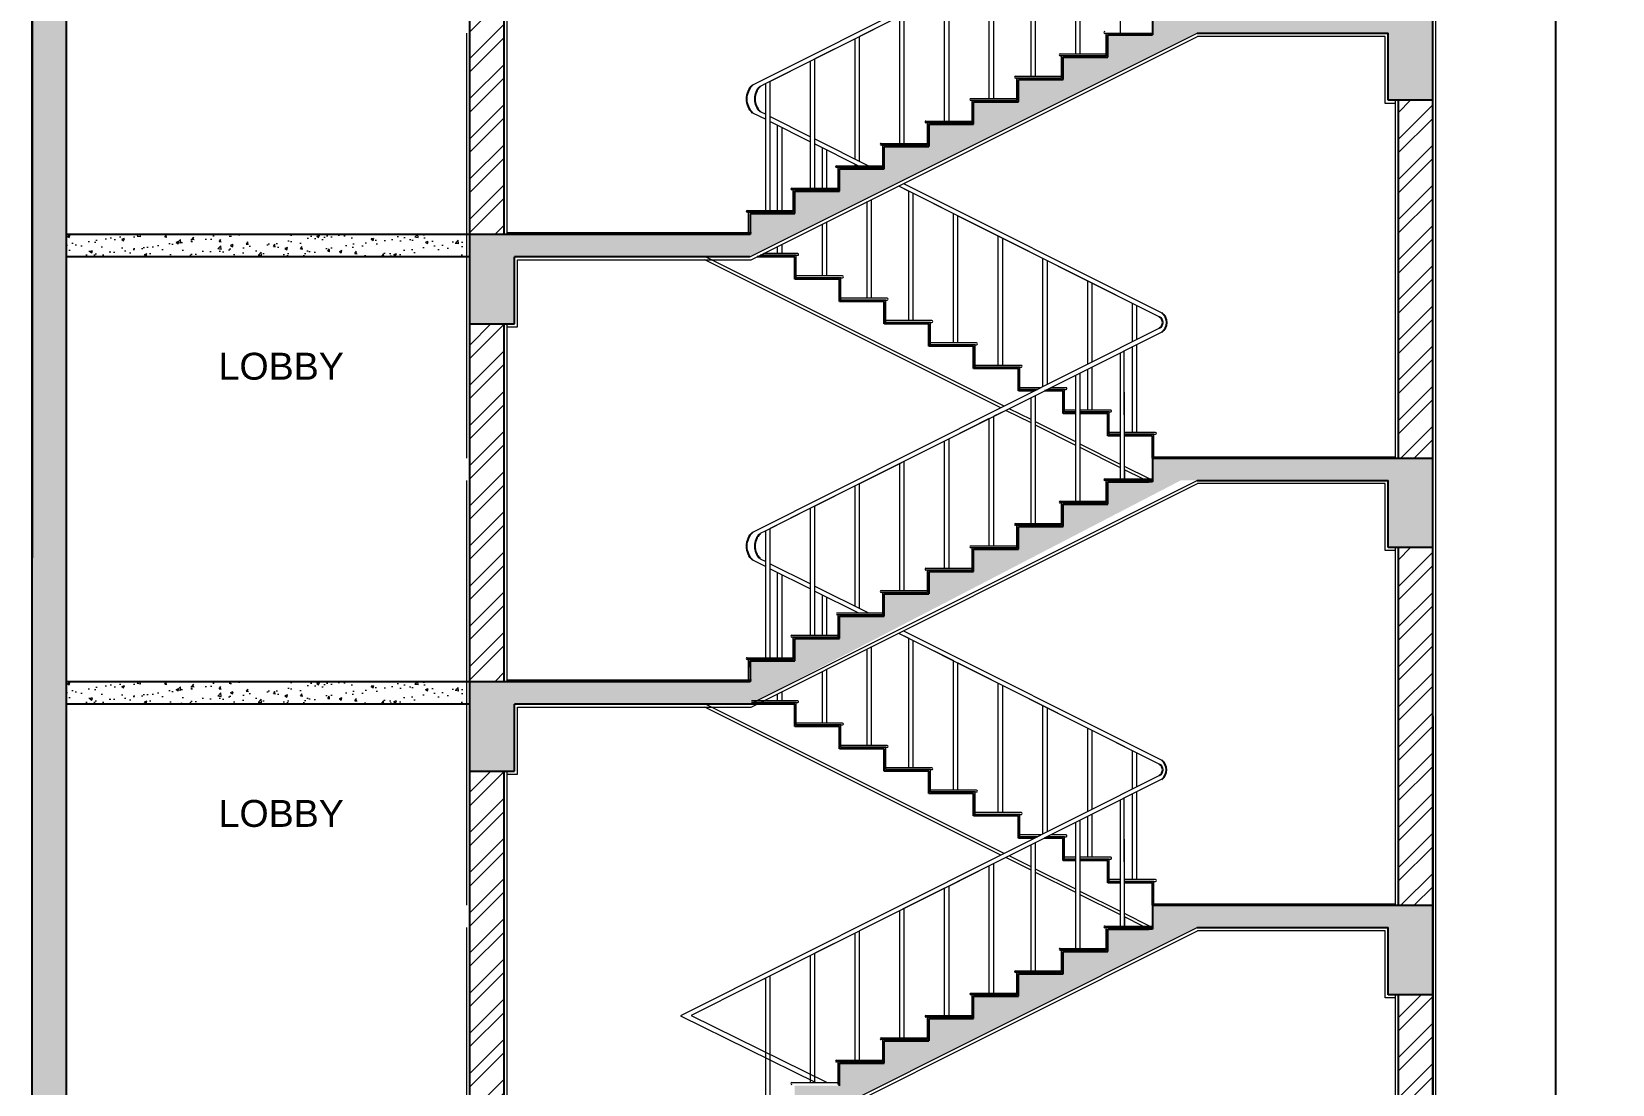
# Model space of a CAD drawing. Header units: metres. Extents: x 29392 to 32022, y 3934 to 33962.
# Drawn here: x 29749.95 to 29760.56, y 4062.7 to 4069.76 of the extents above; entities that cross this region are included whole.
import ezdxf

# ---------------------------------------------------------------- set-up
doc = ezdxf.new("R2010")
doc.units = ezdxf.units.M
for name, color, linetype, lineweight in [('HATCH', 250, 'Continuous', 13), ('Layer2', 7, 'Continuous', 5), ('PLASTER', 252, 'Continuous', 15)]:
    doc.layers.add(name, color=color, linetype=linetype, lineweight=lineweight)
doc.styles.get("Standard").update_dxf_attribs({"font": 'arial.ttf'})
doc.dimstyles.get("Standard").update_dxf_attribs({"dimtxt": 0.1, "dimasz": 0.18, "dimexe": 0.18, "dimexo": 0.0625, "dimgap": 0.09, "dimtad": 0, "dimtih": 1, "dimtoh": 1, "dimdec": 1, "dimzin": 0, "dimdsep": 46, "dimtxsty": 'Standard', "dimcen": 0.09, "dimadec": 0, "dimazin": 0, "dimtfac": 1, "dimtdec": 1, "dimtofl": 0, "dimtmove": 0, "dimatfit": 3, "dimfxl": 1, "dimtolj": 1, "dimtzin": 0, "dimarcsym": 0})
pattern_1 = [(45, (23028.72455, 2779.90377), (-0.134703842, 0.134703842), []), (45, (23028.81435, 2779.90377), (-0.134703842, 0.134703842), [])]

# ---------------------------------------------------------------- blocks, each defined once
blk = doc.blocks.new('*D276')
at = {"color": 0, "lineweight": -2, "transparency": 16777216}
for p, q in [((29759.433, 4102.828), (29760.357, 4102.828)), ((29760.177, 4102.648), (29760.177, 4080.645)), ((29760.177, 4057.955), (29760.177, 4079.957)), ((29759.433, 4057.775), (29760.357, 4057.775))]:
    blk.add_line(p, q, dxfattribs=at)
at = {"color": 0, "transparency": 16777216}
for points in [[(29760.147, 4102.648), (29760.207, 4102.648), (29760.177, 4102.828)], [(29760.147, 4057.955), (29760.207, 4057.955), (29760.177, 4057.775)]]:
    blk.add_solid(points, dxfattribs=at)
at = {"layer": 'Defpoints', "color": 0, "transparency": 16777216}
for p in [(29759.37, 4102.828), (29760.177, 4102.828), (29759.37, 4057.775)]:
    blk.add_point(p, dxfattribs=at)
at = {"color": 0, "transparency": 16777216, "insert": (29760.177, 4080.301), "char_height": 0.5, "attachment_point": 5}
blk.add_mtext('\\A1;45', dxfattribs=at)

msp = doc.modelspace()

# ---------------------------------------------------------------- hatches: boundary and pattern name
at = {"layer": 'HATCH', "transparency": 16777216}
h = msp.add_hatch(dxfattribs=at)
h.set_pattern_fill('AR-CONC', color=256, scale=0.001)
h.set_pattern_definition([(50, (27799.91952, 3402.4453), (0.182184669, -0.015939086), [0.01905, -0.20955]), (355, (27799.91952, 3402.4453), (-0.035243421, 0.191056845), [0.01524, -0.167640584]), (100.451445, (27799.9347, 3402.44397), (0.146941247, 0.175117752), [0.016190009, -0.178090245]), (46.1842, (27799.91952, 3402.4961), (0.27107904, -0.042042328), [0.028575, -0.314325]), (96.635558, (27799.9421, 3402.4926), (0.237404134, 0.247426125), [0.024285023, -0.26713561]), (351.184151, (27799.91952, 3402.4961), (0.237404134, 0.247426125), [0.022859967, -0.251459732]), (21, (27799.94492, 3402.4834), (0.151614391, -0.102265198), [0.01905, -0.20955]), (326, (27799.94492, 3402.4834), (0.061802028, 0.184187966), [0.01524, -0.16764]), (71.451445, (27799.95755, 3402.47488), (0.21341642, 0.081922769), [0.016190009, -0.178089938]), (37.5, (27799.919516, 3402.4453), (0.0030886033, 0.0845550389), [0, -0.165608, 0, -0.17018, 0, -0.168275]), (7.5, (27799.91952, 3402.4453), (0.0668196625, 0.100180575), [0, -0.097028, 0, -0.161798, 0, -0.064135]), (327.5, (27799.862874, 3402.4453), (0.1355905952, -0.005728744), [0, -0.0635, 0, -0.19812, 0, -0.26289]), (317.5, (27799.83747, 3402.4453), (0.1481291814, 0.025426491), [0, -0.08255, 0, -0.131572, 0, -0.18669])])
h.paths.add_polyline_path([(29749.951, 4058.675), (29750.181, 4058.675), (29750.181, 4055.683), (29750.185, 4055.631), (29750.18, 4055.973), (29750.18, 4055.931), (29750.19, 4055.772), (29750.19, 4055.879), (29750.19, 4098.397), (29750.19, 4098.397), (29749.958, 4098.397)])
h = msp.add_hatch(dxfattribs=at)
h.set_pattern_fill('ANSI32', color=256, scale=0.02)
h.set_pattern_definition(pattern_1)
h.paths.add_polyline_path([(29752.89, 4068.397), (29753.12, 4068.397), (29753.12, 4070.797), (29752.89, 4070.797)])
h.paths.add_polyline_path([(29759.12, 4069.897), (29759.35, 4069.897), (29759.35, 4072.297), (29759.12, 4072.297)])
h = msp.add_hatch(dxfattribs=at)
h.set_pattern_fill('AR-CONC', color=256, scale=0.001)
h.set_pattern_definition([(50, (28953.65283, 3795.53923), (0.18218467, -0.015939086), [0.01905, -0.20955]), (355, (28953.65283, 3795.53923), (-0.03524342, 0.191056845), [0.01524, -0.167640584]), (100.451445, (28953.66801, 3795.5379), (0.146941247, 0.175117752), [0.01619001, -0.178090245]), (46.1842, (28953.65283, 3795.59003), (0.27107904, -0.04204233), [0.028575, -0.314325]), (96.635558, (28953.67542, 3795.58652), (0.23740413, 0.247426125), [0.02428502, -0.26713561]), (351.18415, (28953.65283, 3795.59003), (0.23740413, 0.24742612), [0.02285997, -0.25145973]), (21, (28953.67823, 3795.57733), (0.15161439, -0.102265198), [0.01905, -0.20955]), (326, (28953.67823, 3795.57733), (0.06180203, 0.184187966), [0.01524, -0.16764]), (71.451445, (28953.69087, 3795.5688), (0.21341642, 0.08192277), [0.01619001, -0.178089938]), (37.5, (28953.65283, 3795.53923), (0.0030886033, 0.084555039), [0, -0.165608, 0, -0.17018, 0, -0.168275]), (7.5, (28953.65283, 3795.53923), (0.0668196625, 0.100180575), [0, -0.097028, 0, -0.161798, 0, -0.064135]), (327.5, (28953.59619, 3795.53923), (0.135590595, -0.005728744), [0, -0.0635, 0, -0.19812, 0, -0.26289]), (317.5, (28953.57079, 3795.53923), (0.148129181, 0.025426491), [0, -0.08255, 0, -0.131572, 0, -0.18669])])
h.paths.add_polyline_path([(29759.05, 4066.747), (29757.659, 4066.747), (29754.77, 4065.247), (29753.19, 4065.247), (29753.19, 4064.797), (29752.89, 4064.797), (29752.89, 4065.397), (29754.77, 4065.397), (29754.77, 4065.537), (29755.07, 4065.537), (29755.07, 4065.687), (29755.37, 4065.687), (29755.37, 4065.837), (29755.67, 4065.837), (29755.67, 4065.945), (29755.67, 4065.987), (29755.97, 4065.987), (29755.97, 4066.137), (29756.27, 4066.137), (29756.27, 4066.287), (29756.57, 4066.287), (29756.57, 4066.437), (29756.87, 4066.437), (29756.87, 4066.587), (29757.17, 4066.587), (29757.17, 4066.737), (29757.47, 4066.737), (29757.47, 4066.897), (29757.48, 4066.897), (29759.35, 4066.897), (29759.35, 4066.297), (29759.05, 4066.297)])
h.paths.add_polyline_path([(29759.05, 4069.747), (29757.769, 4069.747), (29754.769, 4068.247), (29753.19, 4068.247), (29753.19, 4067.797), (29752.89, 4067.797), (29752.89, 4068.397), (29754.77, 4068.397), (29754.78, 4068.407), (29754.77, 4068.407), (29754.77, 4068.537), (29755.07, 4068.537), (29755.07, 4068.687), (29755.37, 4068.687), (29755.37, 4068.837), (29755.67, 4068.837), (29755.67, 4068.945), (29755.67, 4068.987), (29755.97, 4068.987), (29755.97, 4069.137), (29756.27, 4069.137), (29756.27, 4069.287), (29756.57, 4069.287), (29756.57, 4069.437), (29756.87, 4069.437), (29756.87, 4069.587), (29757.17, 4069.587), (29757.17, 4069.737), (29757.445, 4069.737), (29757.47, 4069.737), (29757.47, 4069.897), (29759.35, 4069.897), (29759.35, 4069.297), (29759.05, 4069.297)])
h = msp.add_hatch(dxfattribs=at)
h.set_pattern_fill('ANSI32', color=256, scale=0.02)
h.set_pattern_definition([(45, (23028.72455, 2776.90377), (-0.134703842, 0.134703842), []), (45, (23028.81435, 2776.90377), (-0.134703842, 0.134703842), [])])
h.paths.add_polyline_path([(29753.12, 4067.797), (29752.89, 4067.797), (29752.89, 4065.397), (29753.12, 4065.397)])
h.paths.add_polyline_path([(29759.35, 4069.297), (29759.12, 4069.297), (29759.12, 4066.897), (29759.35, 4066.897)])
h = msp.add_hatch(dxfattribs=at)
h.set_pattern_fill('AR-CONC', color=256, scale=0.001)
h.set_pattern_definition([(50, (27799.92952, 3348.4453), (0.182184669, -0.015939086), [0.01905, -0.20955]), (355, (27799.92952, 3348.4453), (-0.035243421, 0.191056845), [0.01524, -0.167640584]), (100.451445, (27799.9447, 3348.44397), (0.146941247, 0.175117752), [0.016190009, -0.178090245]), (46.1842, (27799.92952, 3348.4961), (0.27107904, -0.042042328), [0.028575, -0.314325]), (96.635558, (27799.9521, 3348.4926), (0.237404134, 0.247426125), [0.024285023, -0.26713561]), (351.184151, (27799.92952, 3348.4961), (0.237404134, 0.247426125), [0.022859967, -0.251459732]), (21, (27799.95492, 3348.4834), (0.151614391, -0.102265198), [0.01905, -0.20955]), (326, (27799.95492, 3348.4834), (0.061802028, 0.184187966), [0.01524, -0.16764]), (71.451445, (27799.96755, 3348.47488), (0.21341642, 0.081922769), [0.016190009, -0.178089938]), (37.5, (27799.929516, 3348.4453), (0.0030886033, 0.0845550389), [0, -0.165608, 0, -0.17018, 0, -0.168275]), (7.5, (27799.92952, 3348.4453), (0.0668196625, 0.100180575), [0, -0.097028, 0, -0.161798, 0, -0.064135]), (327.5, (27799.872874, 3348.4453), (0.1355905952, -0.005728744), [0, -0.0635, 0, -0.19812, 0, -0.26289]), (317.5, (27799.84747, 3348.4453), (0.1481291814, 0.025426491), [0, -0.08255, 0, -0.131572, 0, -0.18669])])
h.paths.add_polyline_path([(29750.18, 4068.397), (29752.87, 4068.397), (29752.87, 4068.247), (29750.18, 4068.247)])
h = msp.add_hatch(dxfattribs=at)
h.set_pattern_fill('ANSI32', color=256, scale=0.02)
h.set_pattern_definition([(45, (23028.72455, 2773.90377), (-0.134703842, 0.134703842), []), (45, (23028.81435, 2773.90377), (-0.134703842, 0.134703842), [])])
h.paths.add_polyline_path([(29753.12, 4064.797), (29752.89, 4064.797), (29752.89, 4062.397), (29753.12, 4062.397)])
h.paths.add_polyline_path([(29759.35, 4066.297), (29759.12, 4066.297), (29759.12, 4063.897), (29759.35, 4063.897)])
h = msp.add_hatch(dxfattribs=at)
h.set_pattern_fill('AR-CONC', color=256, scale=0.001)
h.set_pattern_definition([(50, (27799.92952, 3345.4453), (0.182184669, -0.015939086), [0.01905, -0.20955]), (355, (27799.92952, 3345.4453), (-0.035243421, 0.191056845), [0.01524, -0.167640584]), (100.451445, (27799.9447, 3345.44397), (0.146941247, 0.175117752), [0.016190009, -0.178090245]), (46.1842, (27799.92952, 3345.4961), (0.27107904, -0.042042328), [0.028575, -0.314325]), (96.635558, (27799.9521, 3345.4926), (0.237404134, 0.247426125), [0.024285023, -0.26713561]), (351.184151, (27799.92952, 3345.4961), (0.237404134, 0.247426125), [0.022859967, -0.251459732]), (21, (27799.95492, 3345.4834), (0.151614391, -0.102265198), [0.01905, -0.20955]), (326, (27799.95492, 3345.4834), (0.061802028, 0.184187966), [0.01524, -0.16764]), (71.451445, (27799.96755, 3345.47488), (0.21341642, 0.081922769), [0.016190009, -0.178089938]), (37.5, (27799.929516, 3345.4453), (0.0030886033, 0.0845550389), [0, -0.165608, 0, -0.17018, 0, -0.168275]), (7.5, (27799.92952, 3345.4453), (0.0668196625, 0.100180575), [0, -0.097028, 0, -0.161798, 0, -0.064135]), (327.5, (27799.872874, 3345.4453), (0.1355905952, -0.005728744), [0, -0.0635, 0, -0.19812, 0, -0.26289]), (317.5, (27799.84747, 3345.4453), (0.1481291814, 0.025426491), [0, -0.08255, 0, -0.131572, 0, -0.18669])])
h.paths.add_polyline_path([(29750.18, 4065.397), (29752.87, 4065.397), (29752.87, 4065.247), (29750.18, 4065.247)])
h = msp.add_hatch(dxfattribs=at)
h.set_pattern_fill('AR-CONC', color=256, scale=0.001)
h.set_pattern_definition([(50, (28953.65283, 3789.53923), (0.18218467, -0.015939086), [0.01905, -0.20955]), (355, (28953.65283, 3789.53923), (-0.03524342, 0.191056845), [0.01524, -0.167640584]), (100.451445, (28953.66801, 3789.5379), (0.146941247, 0.175117752), [0.01619001, -0.178090245]), (46.1842, (28953.65283, 3789.59003), (0.27107904, -0.04204233), [0.028575, -0.314325]), (96.635558, (28953.67542, 3789.58652), (0.23740413, 0.247426125), [0.02428502, -0.26713561]), (351.18415, (28953.65283, 3789.59003), (0.23740413, 0.24742612), [0.02285997, -0.25145973]), (21, (28953.67823, 3789.57733), (0.15161439, -0.102265198), [0.01905, -0.20955]), (326, (28953.67823, 3789.57733), (0.06180203, 0.184187966), [0.01524, -0.16764]), (71.451445, (28953.69087, 3789.5688), (0.21341642, 0.08192277), [0.01619001, -0.178089938]), (37.5, (28953.65283, 3789.53923), (0.0030886033, 0.084555039), [0, -0.165608, 0, -0.17018, 0, -0.168275]), (7.5, (28953.65283, 3789.53923), (0.0668196625, 0.100180575), [0, -0.097028, 0, -0.161798, 0, -0.064135]), (327.5, (28953.59619, 3789.53923), (0.135590595, -0.005728744), [0, -0.0635, 0, -0.19812, 0, -0.26289]), (317.5, (28953.57079, 3789.53923), (0.148129181, 0.025426491), [0, -0.08255, 0, -0.131572, 0, -0.18669])])
h.paths.add_polyline_path([(29759.35, 4063.297), (29759.05, 4063.297), (29759.05, 4063.747), (29757.769, 4063.747), (29754.769, 4062.247), (29753.19, 4062.247), (29753.19, 4061.797), (29752.89, 4061.797), (29752.89, 4062.397), (29754.77, 4062.397), (29754.78, 4062.407), (29754.77, 4062.407), (29754.77, 4062.537), (29755.07, 4062.537), (29755.07, 4062.687), (29755.37, 4062.687), (29755.37, 4062.837), (29755.67, 4062.837), (29755.67, 4062.945), (29755.67, 4062.987), (29755.97, 4062.987), (29755.97, 4063.137), (29756.27, 4063.137), (29756.27, 4063.287), (29756.57, 4063.287), (29756.57, 4063.437), (29756.87, 4063.437), (29756.87, 4063.587), (29757.17, 4063.587), (29757.17, 4063.737), (29757.445, 4063.737), (29757.47, 4063.737), (29757.47, 4063.897), (29759.35, 4063.897)])
h = msp.add_hatch(dxfattribs=at)
h.set_pattern_fill('ANSI32', color=256, scale=0.02)
h.set_pattern_definition(pattern_1)
h.paths.add_polyline_path([(29759.12, 4060.475), (29759.35, 4060.475), (29759.35, 4063.297), (29759.12, 4063.297)])
h.paths.add_polyline_path([(29759.35, 4059.875), (29759.12, 4059.875), (29759.12, 4058.675), (29759.35, 4058.675)])
h.paths.add_polyline_path([(29753.12, 4061.797), (29752.89, 4061.797), (29752.89, 4058.675), (29753.12, 4058.675)])

# ---------------------------------------------------------------- linework, layer by layer
at = {"transparency": 16777216}
for p, q in [((29749.957, 4099.595), (29749.95, 4057.775)), ((29749.958, 4099.595), (29749.951, 4058.675)), ((29750.183, 4099.595), (29750.181, 4057.557)), ((29752.89, 4057.775), (29752.89, 4086.787)), ((29759.35, 4057.775), (29759.35, 4086.827)), ((29759.35, 4057.897), (29759.35, 4086.787)), ((29753.12, 4068.397), (29753.12, 4070.797)), ((29757.47, 4069.897), (29757.47, 4069.737)), ((29757.17, 4069.587), (29757.17, 4069.737)), ((29757.17, 4069.737), (29757.47, 4069.737)), ((29757.769, 4069.747), (29759.05, 4069.747)), ((29759.05, 4069.297), (29759.05, 4069.747)), ((29756.87, 4069.437), (29756.87, 4069.587)), ((29756.87, 4069.587), (29757.17, 4069.587)), ((29756.57, 4069.287), (29756.57, 4069.437)), ((29756.57, 4069.437), (29756.87, 4069.437)), ((29756.27, 4069.137), (29756.27, 4069.287)), ((29756.27, 4069.287), (29756.57, 4069.287)), ((29759.35, 4069.297), (29759.05, 4069.297)), ((29759.12, 4066.897), (29759.12, 4069.297)), ((29755.97, 4069.137), (29756.27, 4069.137)), ((29755.97, 4069.137), (29755.97, 4068.987)), ((29755.67, 4068.945), (29755.67, 4068.987)), ((29755.67, 4068.987), (29755.97, 4068.987)), ((29755.67, 4068.837), (29755.67, 4068.945)), ((29755.37, 4068.687), (29755.37, 4068.837)), ((29755.37, 4068.837), (29755.67, 4068.837)), ((29755.07, 4068.537), (29755.07, 4068.687)), ((29755.07, 4068.687), (29755.37, 4068.687)), ((29754.77, 4068.537), (29754.77, 4068.397)), ((29754.77, 4068.537), (29755.07, 4068.537)), ((29752.89, 4068.397), (29750.18, 4068.397)), ((29754.77, 4068.397), (29752.89, 4068.397)), ((29752.89, 4068.247), (29750.18, 4068.247)), ((29754.769, 4068.247), (29753.19, 4068.247)), ((29753.19, 4067.797), (29753.19, 4068.247)), ((29755.07, 4068.247), (29754.818, 4068.247)), ((29755.07, 4068.097), (29755.07, 4068.247)), ((29755.37, 4068.097), (29755.07, 4068.097)), ((29755.37, 4067.947), (29755.37, 4068.097)), ((29755.67, 4067.947), (29755.37, 4067.947)), ((29755.67, 4067.797), (29755.67, 4067.947)), ((29752.89, 4067.797), (29753.19, 4067.797)), ((29753.12, 4065.397), (29753.12, 4067.797)), ((29755.97, 4067.797), (29755.67, 4067.797)), ((29755.97, 4067.647), (29755.97, 4067.797)), ((29756.27, 4067.647), (29755.97, 4067.647)), ((29756.27, 4067.497), (29756.27, 4067.647)), ((29756.57, 4067.497), (29756.27, 4067.497)), ((29756.57, 4067.347), (29756.57, 4067.497)), ((29756.678, 4067.347), (29756.57, 4067.347)), ((29756.87, 4067.347), (29756.745, 4067.347)), ((29756.87, 4067.197), (29756.87, 4067.347)), ((29756.955, 4067.197), (29756.87, 4067.197)), ((29757.17, 4067.197), (29756.985, 4067.197)), ((29757.17, 4067.047), (29757.17, 4067.197)), ((29757.255, 4067.047), (29757.17, 4067.047)), ((29757.47, 4067.047), (29757.282, 4067.047)), ((29757.47, 4066.897), (29757.47, 4067.047)), ((29757.47, 4066.897), (29759.35, 4066.897)), ((29757.47, 4066.897), (29757.47, 4066.737)), ((29757.17, 4066.587), (29757.17, 4066.737)), ((29757.17, 4066.737), (29757.445, 4066.737)), ((29757.47, 4066.737), (29757.445, 4066.737)), ((29757.769, 4066.747), (29759.05, 4066.747)), ((29759.05, 4066.297), (29759.05, 4066.747)), ((29756.87, 4066.437), (29756.87, 4066.587)), ((29756.87, 4066.587), (29757.17, 4066.587)), ((29756.57, 4066.287), (29756.57, 4066.437)), ((29756.57, 4066.437), (29756.87, 4066.437)), ((29756.27, 4066.137), (29756.27, 4066.287)), ((29756.27, 4066.287), (29756.57, 4066.287)), ((29759.35, 4066.297), (29759.05, 4066.297)), ((29759.12, 4063.897), (29759.12, 4066.297)), ((29755.97, 4066.137), (29756.27, 4066.137)), ((29755.97, 4066.137), (29755.97, 4065.987)), ((29755.67, 4065.945), (29755.67, 4065.987)), ((29755.67, 4065.987), (29755.97, 4065.987)), ((29755.67, 4065.837), (29755.67, 4065.945)), ((29755.37, 4065.687), (29755.37, 4065.837)), ((29755.37, 4065.837), (29755.67, 4065.837)), ((29755.07, 4065.537), (29755.07, 4065.687)), ((29755.07, 4065.645), (29755.07, 4065.687)), ((29755.07, 4065.687), (29755.37, 4065.687)), ((29754.77, 4065.537), (29754.77, 4065.397)), ((29754.77, 4065.495), (29754.77, 4065.537)), ((29754.77, 4065.537), (29755.07, 4065.537)), ((29752.89, 4065.397), (29750.18, 4065.397)), ((29754.77, 4065.397), (29752.89, 4065.397)), ((29752.89, 4065.247), (29750.18, 4065.247)), ((29754.769, 4065.247), (29753.19, 4065.247)), ((29753.19, 4064.797), (29753.19, 4065.247)), ((29755.07, 4065.247), (29754.77, 4065.247)), ((29755.07, 4065.097), (29755.07, 4065.247)), ((29759.35, 4065.166), (29759.35, 4057.897)), ((29755.37, 4065.097), (29755.07, 4065.097)), ((29755.37, 4064.947), (29755.37, 4065.097)), ((29755.67, 4064.947), (29755.37, 4064.947)), ((29755.67, 4064.797), (29755.67, 4064.947)), ((29752.89, 4064.797), (29753.19, 4064.797)), ((29753.12, 4062.397), (29753.12, 4064.797)), ((29755.97, 4064.797), (29755.67, 4064.797)), ((29755.97, 4064.647), (29755.97, 4064.797)), ((29756.27, 4064.647), (29755.97, 4064.647)), ((29756.27, 4064.497), (29756.27, 4064.647)), ((29756.57, 4064.497), (29756.27, 4064.497)), ((29756.57, 4064.347), (29756.57, 4064.497)), ((29756.678, 4064.347), (29756.57, 4064.347)), ((29756.87, 4064.347), (29756.745, 4064.347)), ((29756.87, 4064.197), (29756.87, 4064.347)), ((29756.955, 4064.197), (29756.87, 4064.197)), ((29757.17, 4064.197), (29756.985, 4064.197)), ((29757.17, 4064.047), (29757.17, 4064.197)), ((29757.255, 4064.047), (29757.17, 4064.047)), ((29757.47, 4064.047), (29757.282, 4064.047)), ((29757.47, 4063.897), (29757.47, 4064.047)), ((29757.47, 4063.897), (29759.35, 4063.897)), ((29757.47, 4063.897), (29757.47, 4063.737)), ((29757.17, 4063.587), (29757.17, 4063.737)), ((29757.17, 4063.737), (29757.445, 4063.737)), ((29757.47, 4063.737), (29757.445, 4063.737)), ((29757.769, 4063.747), (29759.05, 4063.747)), ((29759.05, 4063.297), (29759.05, 4063.747)), ((29756.87, 4063.437), (29756.87, 4063.587)), ((29756.87, 4063.587), (29757.17, 4063.587)), ((29756.57, 4063.287), (29756.57, 4063.437)), ((29756.57, 4063.437), (29756.87, 4063.437)), ((29756.27, 4063.137), (29756.27, 4063.287)), ((29756.27, 4063.287), (29756.57, 4063.287)), ((29759.35, 4063.297), (29759.05, 4063.297)), ((29759.12, 4060.475), (29759.12, 4063.297)), ((29755.97, 4063.137), (29756.27, 4063.137)), ((29755.97, 4063.137), (29755.97, 4062.987)), ((29755.67, 4062.945), (29755.67, 4062.987)), ((29755.67, 4062.987), (29755.97, 4062.987)), ((29755.67, 4062.837), (29755.67, 4062.945)), ((29755.37, 4062.687), (29755.37, 4062.837)), ((29755.37, 4062.837), (29755.67, 4062.837))]:
    msp.add_line(p, q, dxfattribs=at)
for centre, radius, start, end in [((29754.87, 4069.306), 0.124, 132.0013, 227.9987), ((29754.916, 4069.306), 0.115, 133.3806, 226.6194), ((29757.495, 4067.806), 0.0442, 300.4225, 59.7473), ((29757.486, 4067.806), 0.0792, 305.8423, 54.1577), ((29754.87, 4066.306), 0.124, 132.0013, 227.9987), ((29754.916, 4066.306), 0.115, 133.3806, 226.6194), ((29757.495, 4064.806), 0.0442, 300.4225, 59.7473), ((29757.483, 4064.806), 0.0807, 307.3253, 52.6747)]:
    msp.add_arc(centre, radius, start, end, dxfattribs=at)
at = {"layer": 'Layer2', "transparency": 16777216}
for p, q in [((29754.769, 4068.247), (29757.769, 4069.747)), ((29756.475, 4067.245), (29754.471, 4068.247)), ((29756.655, 4067.155), (29756.508, 4067.228)), ((29756.955, 4067.005), (29756.685, 4067.14)), ((29757.255, 4066.855), (29756.985, 4066.99)), ((29757.449, 4066.758), (29757.283, 4066.841)), ((29754.769, 4065.247), (29757.769, 4066.747)), ((29756.475, 4064.245), (29754.471, 4065.247)), ((29756.655, 4064.155), (29756.508, 4064.228)), ((29756.955, 4064.005), (29756.685, 4064.14)), ((29757.255, 4063.855), (29756.985, 4063.99)), ((29754.769, 4062.247), (29757.769, 4063.747)), ((29757.449, 4063.758), (29757.283, 4063.841))]:
    msp.add_line(p, q, dxfattribs=at)
at = {"layer": 'PLASTER', "transparency": 16777216}
for p, q in [((29759.37, 4057.775), (29759.37, 4086.787)), ((29753.14, 4068.397), (29753.14, 4070.797)), ((29752.87, 4066.897), (29752.87, 4069.747)), ((29752.87, 4066.897), (29752.87, 4069.747)), ((29754.778, 4068.227), (29757.771, 4069.726)), ((29757.47, 4069.746), (29757.15, 4069.746)), ((29757.16, 4069.596), (29757.16, 4069.746)), ((29757.16, 4069.746), (29757.47, 4069.746)), ((29759.03, 4069.726), (29757.771, 4069.726)), ((29759.03, 4069.276), (29759.03, 4069.726)), ((29756.85, 4069.608), (29757.16, 4069.608)), ((29757.16, 4069.596), (29756.85, 4069.596)), ((29756.86, 4069.446), (29756.86, 4069.596)), ((29756.86, 4069.596), (29757.16, 4069.596)), ((29756.55, 4069.458), (29756.86, 4069.458)), ((29756.86, 4069.446), (29756.55, 4069.446)), ((29756.56, 4069.296), (29756.56, 4069.446)), ((29756.56, 4069.446), (29756.86, 4069.446)), ((29756.25, 4069.308), (29756.56, 4069.308)), ((29756.56, 4069.296), (29756.25, 4069.296)), ((29756.26, 4069.146), (29756.26, 4069.296)), ((29756.26, 4069.296), (29756.56, 4069.296)), ((29759.1, 4069.276), (29759.03, 4069.276)), ((29759.1, 4066.897), (29759.1, 4069.297)), ((29755.95, 4069.158), (29756.26, 4069.158)), ((29756.26, 4069.146), (29755.95, 4069.146)), ((29755.96, 4068.996), (29755.96, 4069.146)), ((29755.96, 4069.146), (29756.26, 4069.146)), ((29755.65, 4069.008), (29755.96, 4069.008)), ((29755.96, 4068.996), (29755.65, 4068.996)), ((29755.66, 4068.846), (29755.66, 4068.996)), ((29755.66, 4068.996), (29755.96, 4068.996)), ((29755.35, 4068.858), (29755.66, 4068.858)), ((29755.66, 4068.846), (29755.35, 4068.846)), ((29755.36, 4068.696), (29755.36, 4068.846)), ((29755.36, 4068.846), (29755.66, 4068.846)), ((29755.05, 4068.708), (29755.36, 4068.708)), ((29755.36, 4068.696), (29755.05, 4068.696)), ((29755.06, 4068.546), (29755.06, 4068.696)), ((29755.06, 4068.696), (29755.36, 4068.696)), ((29754.75, 4068.558), (29755.06, 4068.558)), ((29755.06, 4068.546), (29754.75, 4068.546)), ((29754.758, 4068.546), (29754.758, 4068.407)), ((29754.76, 4068.546), (29755.06, 4068.546)), ((29754.78, 4068.407), (29753.14, 4068.407)), ((29753.21, 4067.777), (29753.21, 4068.227)), ((29753.21, 4068.227), (29754.778, 4068.227)), ((29756.452, 4067.234), (29754.467, 4068.227)), ((29755.08, 4068.257), (29754.838, 4068.257)), ((29754.838, 4068.257), (29755.09, 4068.257)), ((29755.09, 4068.269), (29754.862, 4068.269)), ((29755.08, 4068.107), (29755.08, 4068.257)), ((29755.39, 4068.119), (29755.08, 4068.119)), ((29755.38, 4068.107), (29755.08, 4068.107)), ((29755.08, 4068.107), (29755.39, 4068.107)), ((29755.38, 4067.957), (29755.38, 4068.107)), ((29755.69, 4067.969), (29755.38, 4067.969)), ((29755.68, 4067.957), (29755.38, 4067.957)), ((29755.38, 4067.957), (29755.69, 4067.957)), ((29755.68, 4067.807), (29755.68, 4067.957)), ((29753.12, 4067.797), (29753.12, 4067.777)), ((29753.14, 4065.397), (29753.14, 4067.797)), ((29753.14, 4067.777), (29753.21, 4067.777)), ((29755.99, 4067.819), (29755.68, 4067.819)), ((29755.98, 4067.807), (29755.68, 4067.807)), ((29755.68, 4067.807), (29755.99, 4067.807)), ((29755.98, 4067.657), (29755.98, 4067.807)), ((29756.29, 4067.669), (29755.98, 4067.669)), ((29756.28, 4067.657), (29755.98, 4067.657)), ((29755.98, 4067.657), (29756.29, 4067.657)), ((29756.28, 4067.507), (29756.28, 4067.657)), ((29756.59, 4067.519), (29756.28, 4067.519)), ((29756.58, 4067.507), (29756.28, 4067.507)), ((29756.28, 4067.507), (29756.59, 4067.507)), ((29756.58, 4067.357), (29756.58, 4067.507)), ((29756.722, 4067.369), (29756.58, 4067.369)), ((29756.698, 4067.357), (29756.58, 4067.357)), ((29756.58, 4067.357), (29756.698, 4067.357)), ((29756.88, 4067.357), (29756.765, 4067.357)), ((29756.765, 4067.357), (29756.89, 4067.357)), ((29756.89, 4067.369), (29756.789, 4067.369)), ((29756.88, 4067.207), (29756.88, 4067.357)), ((29756.655, 4067.133), (29756.486, 4067.217)), ((29756.955, 4067.219), (29756.88, 4067.219)), ((29756.955, 4067.207), (29756.88, 4067.207)), ((29756.88, 4067.207), (29756.955, 4067.207)), ((29757.19, 4067.219), (29756.985, 4067.219)), ((29757.18, 4067.207), (29756.985, 4067.207)), ((29756.985, 4067.207), (29757.19, 4067.207)), ((29757.18, 4067.057), (29757.18, 4067.207)), ((29756.955, 4066.982), (29756.685, 4067.118)), ((29757.255, 4067.069), (29757.18, 4067.069)), ((29757.255, 4067.057), (29757.18, 4067.057)), ((29757.18, 4067.057), (29757.255, 4067.057)), ((29757.49, 4067.069), (29757.282, 4067.069)), ((29757.48, 4067.057), (29757.282, 4067.057)), ((29757.282, 4067.057), (29757.49, 4067.057)), ((29757.48, 4066.897), (29757.48, 4067.057)), ((29757.255, 4066.832), (29756.985, 4066.967)), ((29757.405, 4066.758), (29757.283, 4066.819)), ((29757.47, 4066.906), (29759.1, 4066.906)), ((29752.87, 4063.897), (29752.87, 4066.747)), ((29752.87, 4063.897), (29752.87, 4066.747)), ((29754.778, 4065.227), (29757.771, 4066.726)), ((29757.15, 4066.758), (29757.47, 4066.758)), ((29757.47, 4066.746), (29757.15, 4066.746)), ((29757.16, 4066.596), (29757.16, 4066.746)), ((29757.16, 4066.746), (29757.47, 4066.746)), ((29757.449, 4066.758), (29757.47, 4066.758)), ((29759.03, 4066.726), (29757.771, 4066.726)), ((29759.03, 4066.276), (29759.03, 4066.726)), ((29756.85, 4066.608), (29757.16, 4066.608)), ((29757.16, 4066.596), (29756.85, 4066.596)), ((29756.86, 4066.446), (29756.86, 4066.596)), ((29756.86, 4066.596), (29757.16, 4066.596)), ((29756.55, 4066.458), (29756.86, 4066.458)), ((29756.86, 4066.446), (29756.55, 4066.446)), ((29756.56, 4066.296), (29756.56, 4066.446)), ((29756.56, 4066.446), (29756.86, 4066.446)), ((29756.25, 4066.308), (29756.56, 4066.308)), ((29756.56, 4066.296), (29756.25, 4066.296)), ((29756.26, 4066.146), (29756.26, 4066.296)), ((29756.26, 4066.296), (29756.56, 4066.296)), ((29759.1, 4063.897), (29759.1, 4066.297)), ((29759.1, 4066.276), (29759.03, 4066.276)), ((29755.95, 4066.158), (29756.26, 4066.158)), ((29756.26, 4066.146), (29755.95, 4066.146)), ((29755.96, 4065.996), (29755.96, 4066.146)), ((29755.96, 4066.146), (29756.26, 4066.146)), ((29755.65, 4066.008), (29755.96, 4066.008)), ((29755.96, 4065.996), (29755.65, 4065.996)), ((29755.66, 4065.846), (29755.66, 4065.996)), ((29755.66, 4065.996), (29755.96, 4065.996)), ((29755.35, 4065.858), (29755.66, 4065.858)), ((29755.66, 4065.846), (29755.35, 4065.846)), ((29755.36, 4065.696), (29755.36, 4065.846)), ((29755.36, 4065.846), (29755.66, 4065.846)), ((29755.05, 4065.708), (29755.36, 4065.708)), ((29755.36, 4065.696), (29755.05, 4065.696)), ((29755.06, 4065.546), (29755.06, 4065.696)), ((29755.06, 4065.696), (29755.36, 4065.696)), ((29754.75, 4065.558), (29755.06, 4065.558)), ((29755.06, 4065.546), (29754.75, 4065.546)), ((29754.758, 4065.546), (29754.758, 4065.407)), ((29754.76, 4065.546), (29755.06, 4065.546)), ((29754.78, 4065.407), (29753.14, 4065.407)), ((29753.21, 4064.777), (29753.21, 4065.227)), ((29753.21, 4065.227), (29754.778, 4065.227)), ((29756.452, 4064.234), (29754.467, 4065.227)), ((29755.09, 4065.269), (29754.78, 4065.269)), ((29755.08, 4065.257), (29754.78, 4065.257)), ((29754.78, 4065.257), (29755.09, 4065.257)), ((29755.08, 4065.107), (29755.08, 4065.257)), ((29755.39, 4065.119), (29755.08, 4065.119)), ((29755.38, 4065.107), (29755.08, 4065.107)), ((29755.08, 4065.107), (29755.39, 4065.107)), ((29755.38, 4064.957), (29755.38, 4065.107)), ((29755.69, 4064.969), (29755.38, 4064.969)), ((29755.68, 4064.957), (29755.38, 4064.957)), ((29755.38, 4064.957), (29755.69, 4064.957)), ((29755.68, 4064.807), (29755.68, 4064.957)), ((29753.12, 4064.797), (29753.12, 4064.777)), ((29753.14, 4062.397), (29753.14, 4064.797)), ((29755.99, 4064.819), (29755.68, 4064.819)), ((29755.98, 4064.807), (29755.68, 4064.807)), ((29755.68, 4064.807), (29755.99, 4064.807)), ((29755.98, 4064.657), (29755.98, 4064.807)), ((29753.14, 4064.777), (29753.21, 4064.777)), ((29756.29, 4064.669), (29755.98, 4064.669)), ((29756.28, 4064.657), (29755.98, 4064.657)), ((29755.98, 4064.657), (29756.29, 4064.657)), ((29756.28, 4064.507), (29756.28, 4064.657)), ((29756.59, 4064.519), (29756.28, 4064.519)), ((29756.58, 4064.507), (29756.28, 4064.507)), ((29756.28, 4064.507), (29756.59, 4064.507)), ((29756.58, 4064.357), (29756.58, 4064.507)), ((29756.722, 4064.369), (29756.58, 4064.369)), ((29756.698, 4064.357), (29756.58, 4064.357)), ((29756.58, 4064.357), (29756.698, 4064.357)), ((29756.88, 4064.357), (29756.765, 4064.357)), ((29756.765, 4064.357), (29756.89, 4064.357)), ((29756.89, 4064.369), (29756.789, 4064.369)), ((29756.88, 4064.207), (29756.88, 4064.357)), ((29756.655, 4064.133), (29756.486, 4064.217)), ((29756.955, 4064.219), (29756.88, 4064.219)), ((29756.955, 4064.207), (29756.88, 4064.207)), ((29756.88, 4064.207), (29756.955, 4064.207)), ((29757.19, 4064.219), (29756.985, 4064.219)), ((29757.18, 4064.207), (29756.985, 4064.207)), ((29756.985, 4064.207), (29757.19, 4064.207)), ((29757.18, 4064.057), (29757.18, 4064.207)), ((29756.955, 4063.982), (29756.685, 4064.118)), ((29757.255, 4064.069), (29757.18, 4064.069)), ((29757.255, 4064.057), (29757.18, 4064.057)), ((29757.18, 4064.057), (29757.255, 4064.057)), ((29757.49, 4064.069), (29757.282, 4064.069)), ((29757.48, 4064.057), (29757.282, 4064.057)), ((29757.282, 4064.057), (29757.49, 4064.057)), ((29757.48, 4063.897), (29757.48, 4064.057)), ((29757.255, 4063.832), (29756.985, 4063.967)), ((29757.47, 4063.906), (29759.1, 4063.906)), ((29752.87, 4060.897), (29752.87, 4063.747)), ((29752.87, 4060.728), (29752.87, 4063.747)), ((29757.15, 4063.758), (29757.47, 4063.758)), ((29757.47, 4063.747), (29757.15, 4063.746)), ((29757.16, 4063.746), (29757.47, 4063.747)), ((29757.16, 4063.596), (29757.16, 4063.746)), ((29757.405, 4063.758), (29757.283, 4063.819)), ((29754.778, 4062.227), (29757.771, 4063.726)), ((29759.03, 4063.726), (29757.771, 4063.726)), ((29759.03, 4063.276), (29759.03, 4063.726)), ((29756.85, 4063.608), (29757.16, 4063.608)), ((29757.16, 4063.596), (29756.85, 4063.596)), ((29756.86, 4063.446), (29756.86, 4063.596)), ((29756.86, 4063.596), (29757.16, 4063.596)), ((29756.55, 4063.458), (29756.86, 4063.458)), ((29756.86, 4063.446), (29756.55, 4063.446)), ((29756.56, 4063.296), (29756.56, 4063.446)), ((29756.56, 4063.446), (29756.86, 4063.446)), ((29756.25, 4063.308), (29756.56, 4063.308)), ((29756.56, 4063.296), (29756.25, 4063.296)), ((29756.26, 4063.146), (29756.26, 4063.296)), ((29756.26, 4063.296), (29756.56, 4063.296)), ((29759.1, 4063.276), (29759.03, 4063.276)), ((29759.1, 4060.483), (29759.1, 4063.297)), ((29755.95, 4063.158), (29756.26, 4063.158)), ((29756.26, 4063.146), (29755.95, 4063.146)), ((29755.96, 4062.996), (29755.96, 4063.146)), ((29755.96, 4063.146), (29756.26, 4063.146)), ((29755.65, 4063.008), (29755.96, 4063.008)), ((29755.96, 4062.996), (29755.65, 4062.996)), ((29755.66, 4062.846), (29755.66, 4062.996)), ((29755.66, 4062.996), (29755.96, 4062.996)), ((29755.35, 4062.858), (29755.66, 4062.858)), ((29755.66, 4062.846), (29755.35, 4062.846)), ((29755.36, 4062.696), (29755.36, 4062.846)), ((29755.36, 4062.846), (29755.66, 4062.846)), ((29755.05, 4062.708), (29755.36, 4062.708))]:
    msp.add_line(p, q, dxfattribs=at)
at = {"layer": 'PLASTER', "color": 18, "linetype": 'Continuous', "lineweight": 20, "ltscale": 5, "true_color": 0x000000, "transparency": 16777216}
for p, q in [((29757.255, 4069.746), (29757.255, 4070.603)), ((29756.685, 4069.458), (29756.685, 4070.317)), ((29756.452, 4070.234), (29754.787, 4069.398)), ((29756.486, 4070.217), (29755.175, 4069.56)), ((29756.655, 4069.458), (29756.655, 4070.302)), ((29756.375, 4069.308), (29756.375, 4070.162)), ((29756.405, 4069.308), (29756.405, 4070.177)), ((29756.075, 4070.011), (29755.505, 4069.725)), ((29756.075, 4069.158), (29756.075, 4070.011)), ((29756.105, 4069.158), (29756.105, 4070.026)), ((29756.955, 4069.608), (29756.955, 4069.982)), ((29756.985, 4069.608), (29756.985, 4069.967)), ((29755.775, 4069.008), (29755.775, 4069.861)), ((29755.805, 4069.008), (29755.805, 4069.876)), ((29755.475, 4069.71), (29755.205, 4069.575)), ((29755.475, 4069.71), (29755.205, 4069.575)), ((29755.475, 4068.902), (29755.475, 4069.71)), ((29755.505, 4068.887), (29755.505, 4069.725)), ((29755.205, 4068.708), (29755.205, 4069.575)), ((29755.175, 4069.56), (29754.875, 4069.409)), ((29755.175, 4069.56), (29754.905, 4069.424)), ((29755.175, 4068.708), (29755.175, 4069.56)), ((29754.875, 4069.409), (29754.837, 4069.39)), ((29754.875, 4069.409), (29754.837, 4069.39)), ((29754.875, 4069.17), (29754.875, 4069.409)), ((29754.905, 4069.155), (29754.905, 4069.424)), ((29754.787, 4069.214), (29754.875, 4069.17)), ((29754.837, 4069.222), (29754.875, 4069.203)), ((29754.875, 4068.558), (29754.875, 4069.17)), ((29754.905, 4069.188), (29755.175, 4069.053)), ((29754.905, 4069.155), (29755.175, 4069.019)), ((29754.905, 4068.558), (29754.905, 4069.155)), ((29754.955, 4068.558), (29754.955, 4069.129)), ((29754.985, 4068.558), (29754.985, 4069.115)), ((29755.205, 4069.038), (29755.564, 4068.858)), ((29755.205, 4069.004), (29755.498, 4068.858)), ((29755.255, 4068.708), (29755.255, 4068.979)), ((29755.285, 4068.708), (29755.285, 4068.964)), ((29755.475, 4068.858), (29755.475, 4068.869)), ((29755.767, 4068.723), (29755.835, 4068.688)), ((29755.767, 4068.723), (29757.517, 4067.844)), ((29755.8, 4068.739), (29757.532, 4067.871)), ((29755.555, 4067.969), (29755.555, 4068.617)), ((29755.585, 4067.969), (29755.585, 4068.632)), ((29755.835, 4067.819), (29755.835, 4068.688)), ((29755.865, 4068.673), (29756.135, 4068.538)), ((29755.865, 4067.819), (29755.865, 4068.673)), ((29756.135, 4067.669), (29756.135, 4068.538)), ((29756.165, 4068.523), (29757.508, 4067.849)), ((29756.165, 4067.669), (29756.165, 4068.523)), ((29755.255, 4068.119), (29755.255, 4068.466)), ((29755.285, 4068.119), (29755.285, 4068.481)), ((29754.955, 4068.269), (29754.955, 4068.316)), ((29754.985, 4068.269), (29754.985, 4068.331)), ((29756.435, 4067.519), (29756.435, 4068.387)), ((29756.465, 4067.519), (29756.465, 4068.372)), ((29756.735, 4067.376), (29756.735, 4068.237)), ((29756.765, 4067.391), (29756.765, 4068.222)), ((29757.035, 4067.526), (29757.035, 4068.086)), ((29757.065, 4067.541), (29757.065, 4068.071)), ((29757.335, 4067.677), (29757.335, 4067.936)), ((29757.365, 4067.692), (29757.365, 4067.921)), ((29757.517, 4067.768), (29756.452, 4067.234)), ((29757.532, 4067.742), (29756.486, 4067.217)), ((29757.255, 4067.069), (29757.255, 4067.603)), ((29757.255, 4066.758), (29757.255, 4067.603)), ((29757.283, 4067.069), (29757.279, 4067.615)), ((29757.283, 4066.758), (29757.279, 4067.615)), ((29757.335, 4067.069), (29757.335, 4067.643)), ((29757.365, 4067.069), (29757.365, 4067.658)), ((29756.955, 4067.219), (29756.955, 4067.453)), ((29756.955, 4066.608), (29756.955, 4067.453)), ((29756.985, 4067.219), (29756.985, 4067.468)), ((29756.985, 4066.608), (29756.985, 4067.468)), ((29757.035, 4067.219), (29757.035, 4067.493)), ((29757.065, 4067.219), (29757.065, 4067.508)), ((29756.655, 4066.458), (29756.655, 4067.302)), ((29756.685, 4066.458), (29756.685, 4067.317)), ((29756.452, 4067.234), (29754.787, 4066.398)), ((29756.486, 4067.217), (29755.175, 4066.56)), ((29756.375, 4067.162), (29756.105, 4067.026)), ((29756.375, 4066.308), (29756.375, 4067.162)), ((29756.486, 4067.217), (29756.405, 4067.177)), ((29756.405, 4066.308), (29756.405, 4067.177)), ((29756.655, 4066.458), (29756.655, 4067.133)), ((29756.105, 4066.158), (29756.105, 4067.026)), ((29756.685, 4066.458), (29756.685, 4067.118)), ((29756.075, 4067.011), (29755.505, 4066.725)), ((29756.075, 4066.158), (29756.075, 4067.011)), ((29756.955, 4066.608), (29756.955, 4066.982)), ((29756.985, 4066.608), (29756.985, 4066.967)), ((29755.775, 4066.008), (29755.775, 4066.861)), ((29755.805, 4066.008), (29755.805, 4066.876)), ((29757.255, 4066.758), (29757.255, 4066.832)), ((29757.285, 4066.758), (29757.285, 4066.818)), ((29755.475, 4066.71), (29755.205, 4066.575)), ((29755.475, 4066.71), (29755.205, 4066.575)), ((29755.475, 4065.902), (29755.475, 4066.71)), ((29755.505, 4065.887), (29755.505, 4066.725)), ((29755.175, 4066.56), (29754.875, 4066.409)), ((29755.175, 4066.56), (29754.905, 4066.424)), ((29755.175, 4065.708), (29755.175, 4066.56)), ((29755.205, 4065.708), (29755.205, 4066.575)), ((29754.875, 4066.409), (29754.837, 4066.39)), ((29754.875, 4066.409), (29754.837, 4066.39)), ((29754.875, 4066.17), (29754.875, 4066.409)), ((29754.905, 4066.155), (29754.905, 4066.424)), ((29754.787, 4066.214), (29754.875, 4066.17)), ((29754.837, 4066.222), (29754.875, 4066.203)), ((29754.905, 4066.188), (29755.175, 4066.053)), ((29754.875, 4065.558), (29754.875, 4066.17)), ((29754.905, 4066.155), (29755.175, 4066.019)), ((29754.905, 4065.558), (29754.905, 4066.155)), ((29754.955, 4065.558), (29754.955, 4066.129)), ((29754.985, 4065.558), (29754.985, 4066.115)), ((29755.205, 4066.038), (29755.564, 4065.858)), ((29755.205, 4066.004), (29755.498, 4065.858)), ((29755.255, 4065.708), (29755.255, 4065.979)), ((29755.285, 4065.708), (29755.285, 4065.964)), ((29755.767, 4065.723), (29755.835, 4065.688)), ((29755.767, 4065.723), (29757.517, 4064.844)), ((29755.8, 4065.739), (29757.532, 4064.871)), ((29755.835, 4064.819), (29755.835, 4065.688)), ((29755.865, 4065.673), (29756.135, 4065.538)), ((29755.865, 4064.819), (29755.865, 4065.673)), ((29755.555, 4064.969), (29755.555, 4065.617)), ((29755.585, 4064.969), (29755.585, 4065.632)), ((29755.255, 4065.119), (29755.255, 4065.466)), ((29755.285, 4065.119), (29755.285, 4065.481)), ((29756.135, 4064.669), (29756.135, 4065.538)), ((29756.165, 4065.523), (29757.508, 4064.849)), ((29756.165, 4064.669), (29756.165, 4065.523)), ((29754.985, 4065.269), (29754.985, 4065.331)), ((29756.435, 4064.519), (29756.435, 4065.387)), ((29756.465, 4064.519), (29756.465, 4065.372)), ((29754.955, 4065.269), (29754.955, 4065.316)), ((29756.735, 4064.376), (29756.735, 4065.237)), ((29756.765, 4064.391), (29756.765, 4065.222)), ((29757.035, 4064.526), (29757.035, 4065.086)), ((29757.065, 4064.541), (29757.065, 4065.071)), ((29757.335, 4064.677), (29757.335, 4064.936)), ((29757.365, 4064.692), (29757.365, 4064.921)), ((29757.517, 4064.768), (29756.452, 4064.234)), ((29757.532, 4064.742), (29756.486, 4064.217)), ((29757.255, 4064.069), (29757.255, 4064.603)), ((29757.255, 4063.758), (29757.255, 4064.603)), ((29757.283, 4064.069), (29757.279, 4064.615)), ((29757.283, 4063.758), (29757.279, 4064.615)), ((29757.335, 4064.069), (29757.335, 4064.643)), ((29757.365, 4064.069), (29757.365, 4064.658)), ((29757.035, 4064.219), (29757.035, 4064.493)), ((29757.065, 4064.219), (29757.065, 4064.508)), ((29756.955, 4064.219), (29756.955, 4064.453)), ((29756.955, 4063.608), (29756.955, 4064.453)), ((29756.985, 4064.219), (29756.985, 4064.468)), ((29756.985, 4063.608), (29756.985, 4064.468)), ((29756.655, 4063.458), (29756.655, 4064.302)), ((29756.685, 4063.458), (29756.685, 4064.317)), ((29756.452, 4064.234), (29754.304, 4063.156)), ((29756.486, 4064.217), (29755.175, 4063.56)), ((29756.375, 4064.162), (29756.105, 4064.026)), ((29756.375, 4063.308), (29756.375, 4064.162)), ((29756.486, 4064.217), (29756.405, 4064.177)), ((29756.405, 4063.308), (29756.405, 4064.177)), ((29756.655, 4063.458), (29756.655, 4064.133)), ((29756.685, 4063.458), (29756.685, 4064.118)), ((29756.075, 4064.011), (29755.505, 4063.725)), ((29756.075, 4063.158), (29756.075, 4064.011)), ((29756.105, 4063.158), (29756.105, 4064.026)), ((29756.955, 4063.608), (29756.955, 4063.982)), ((29756.985, 4063.608), (29756.985, 4063.967)), ((29755.775, 4063.008), (29755.775, 4063.861)), ((29755.805, 4063.008), (29755.805, 4063.876)), ((29757.255, 4063.758), (29757.255, 4063.832)), ((29757.285, 4063.758), (29757.285, 4063.818)), ((29755.475, 4063.71), (29755.205, 4063.575)), ((29755.475, 4063.71), (29755.205, 4063.575)), ((29755.475, 4062.858), (29755.475, 4063.71)), ((29755.505, 4062.858), (29755.505, 4063.725)), ((29755.175, 4063.56), (29754.375, 4063.158)), ((29755.175, 4063.56), (29754.905, 4063.424)), ((29755.175, 4062.708), (29755.175, 4063.56)), ((29755.205, 4062.708), (29755.205, 4063.575)), ((29754.905, 4063.155), (29754.905, 4063.424)), ((29754.875, 4063.409), (29754.837, 4063.39)), ((29754.875, 4063.409), (29754.837, 4063.39)), ((29754.875, 4063.17), (29754.875, 4063.409)), ((29754.304, 4063.156), (29755.212, 4062.708)), ((29754.375, 4063.158), (29755.288, 4062.708)), ((29754.875, 4062.558), (29754.875, 4063.17)), ((29754.905, 4062.558), (29754.905, 4063.155)), ((29754.876, 4062.511), (29754.876, 4062.783)), ((29755.475, 4062.858), (29755.475, 4062.869)), ((29754.906, 4062.511), (29754.906, 4062.768))]:
    msp.add_line(p, q, dxfattribs=at)
at = {"layer": 'PLASTER', "transparency": 16777216}
for centre, start, end in [((29757.15, 4069.752), 90, 270), ((29756.85, 4069.602), 90, 270), ((29756.55, 4069.452), 90, 270), ((29756.25, 4069.302), 90, 270), ((29755.95, 4069.152), 90, 270), ((29755.65, 4069.002), 90, 270), ((29755.35, 4068.852), 90, 270), ((29755.05, 4068.702), 90, 270), ((29754.75, 4068.552), 90, 270), ((29755.09, 4068.263), 270, 90), ((29755.39, 4068.113), 270, 90), ((29755.69, 4067.963), 270, 90), ((29755.99, 4067.813), 270, 90), ((29756.29, 4067.663), 270, 90), ((29756.59, 4067.513), 270, 90), ((29756.89, 4067.363), 270, 90), ((29757.19, 4067.213), 270, 90), ((29757.49, 4067.063), 270, 90), ((29757.15, 4066.752), 90, 270), ((29756.85, 4066.602), 90, 270), ((29756.55, 4066.452), 90, 270), ((29756.25, 4066.302), 90, 270), ((29755.95, 4066.152), 90, 270), ((29755.65, 4066.002), 90, 270), ((29755.05, 4065.702), 90, 270), ((29754.75, 4065.552), 90, 270), ((29755.09, 4065.263), 270, 90), ((29755.39, 4065.113), 270, 90), ((29755.69, 4064.963), 270, 90), ((29755.99, 4064.813), 270, 90), ((29756.29, 4064.663), 270, 90), ((29756.59, 4064.513), 270, 90), ((29756.89, 4064.363), 270, 90), ((29757.19, 4064.213), 270, 90), ((29757.49, 4064.063), 270, 90), ((29757.15, 4063.752), 90, 270), ((29756.85, 4063.602), 90, 270), ((29756.55, 4063.452), 90, 270), ((29756.25, 4063.302), 90, 270), ((29755.95, 4063.152), 90, 270), ((29755.65, 4063.002), 90, 270), ((29755.35, 4062.852), 90, 270), ((29755.05, 4062.702), 90, 270)]:
    msp.add_arc(centre, 0.006, start, end, dxfattribs=at)

# ---------------------------------------------------------------- texts
at = {"transparency": 16777216}
for p in [(29751.204, 4067.423), (29751.204, 4064.423)]:
    msp.add_text('LOBBY', height=0.1805, dxfattribs=at).set_placement(p)

# ---------------------------------------------------------------- dimensions: what is measured, and where the dimension line sits
at = {"color": 251, "true_color": 0x636466}
dim = msp.add_linear_dim(base=(29760.177, 4102.828), p1=(29759.37, 4057.775), p2=(29759.37, 4102.828), angle=90, text='45', dimstyle='Standard', override={"dimtxt": 0.5}, dxfattribs=at)
dim.commit()
dim.dimension.update_dxf_attribs({"geometry": '*D276', "text_midpoint": (29760.177, 4080.301), "dimtype": 161})

doc.saveas('drawing.dxf')
